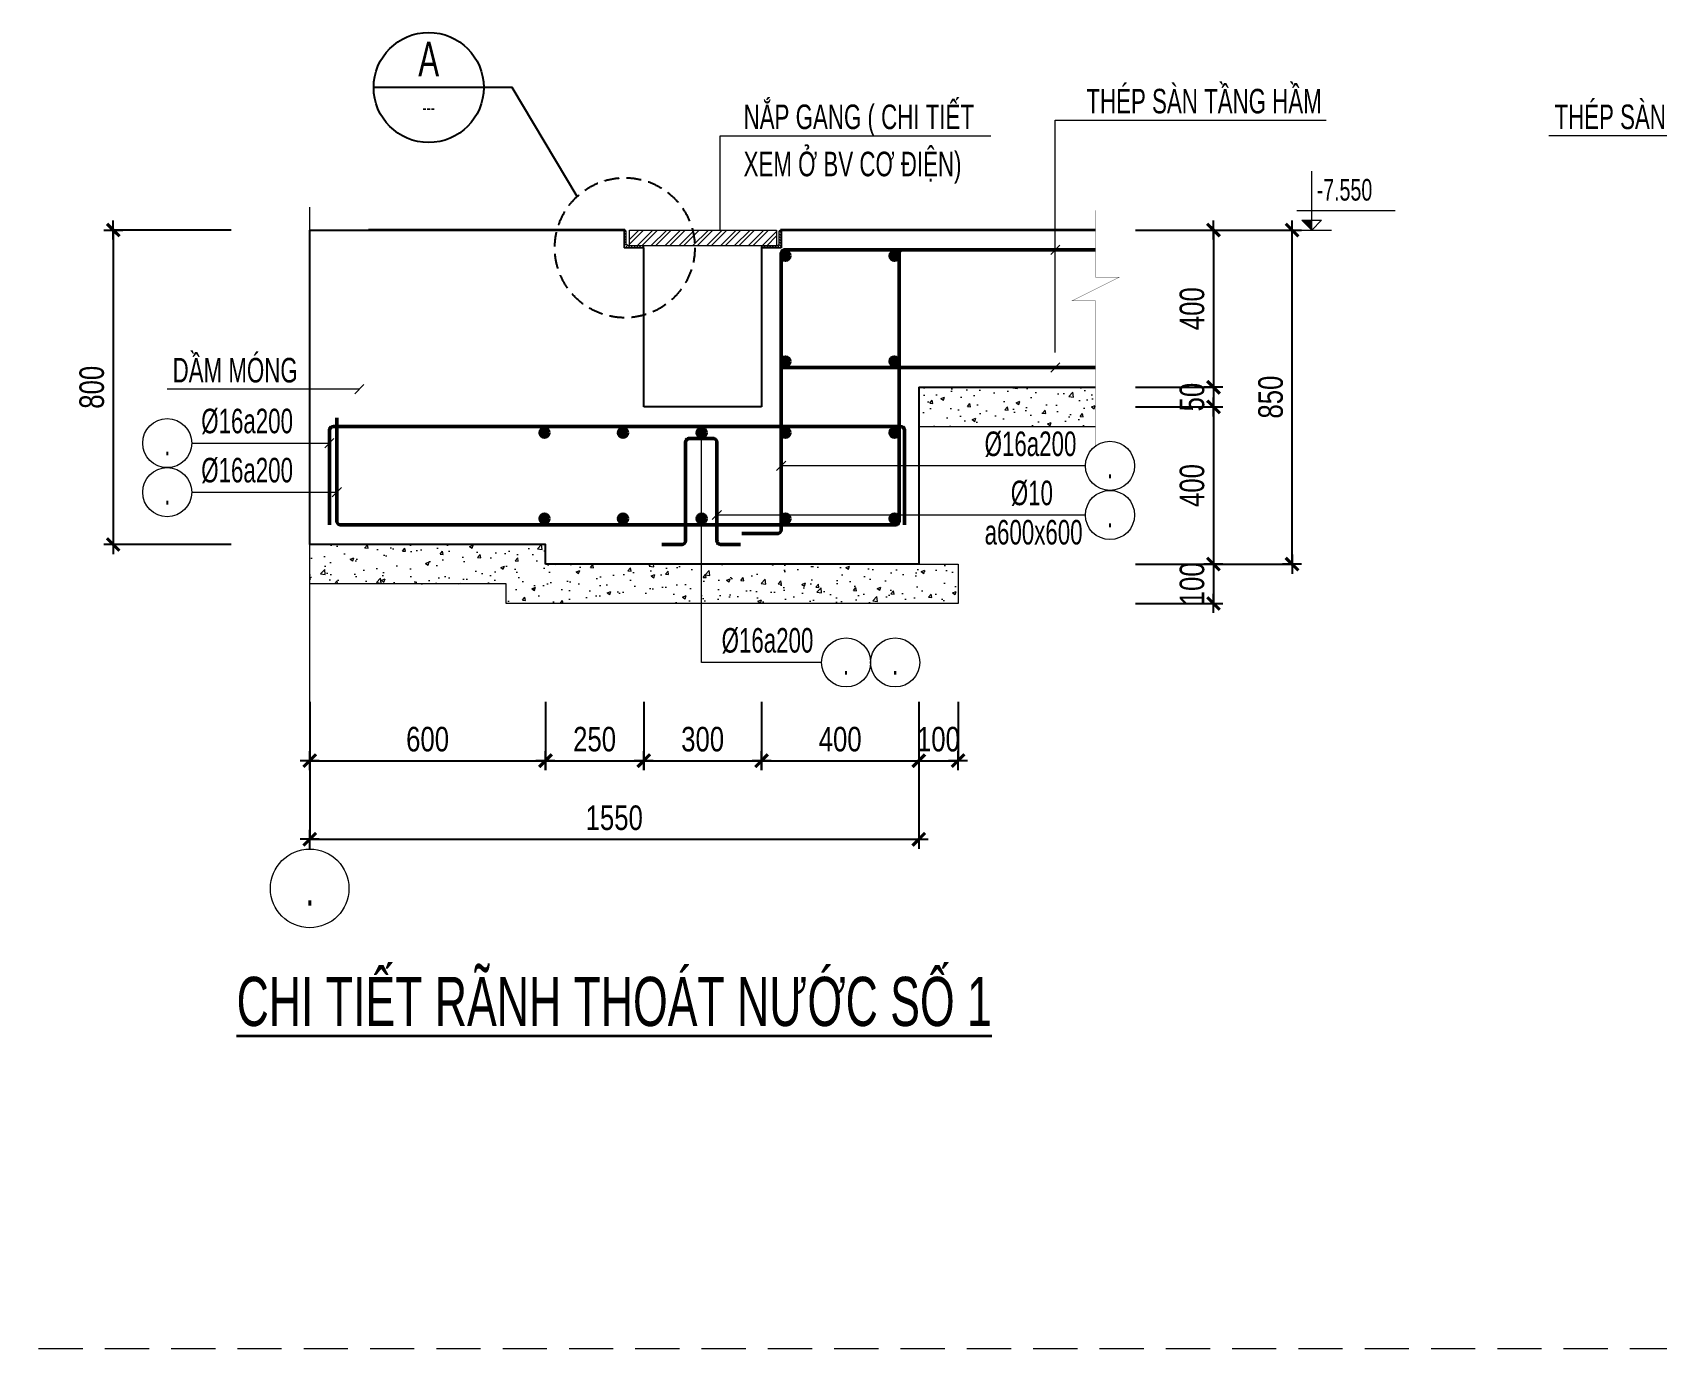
# Model space of a CAD drawing. Header units: millimetres. Extents: x 3482593 to 3503618, y 1118617 to 1133467.
# Drawn here: x 3491840 to 3495973, y 1126042 to 1129391 of the extents above; entities that cross this region are included whole.
import ezdxf
from ezdxf.enums import TextEntityAlignment as Align

# ---------------------------------------------------------------- set-up
doc = ezdxf.new("R2010")
doc.units = ezdxf.units.MM
doc.header["$LTSCALE"] = 150
doc.header["$MEASUREMENT"] = 0
doc.header["$PDMODE"] = 98
doc.linetypes.add('HIDDEN', pattern=[0.375, 0.25, -0.125])
doc.layers.get('DEFPOINTS').update_dxf_attribs({"linetype": 'CONTINUOUS'})
for name, color, linetype in [('004HIDDEN', 252, 'HIDDEN'), ('02.CDC.DIM', 1, 'CONTINUOUS'), ('06.CDC.TEXT', 2, 'CONTINUOUS'), ('CDC.05.STEEL', 4, 'CONTINUOUS'), ('KCS_CHI', 1, 'CONTINUOUS')]:
    doc.layers.add(name, color=color, linetype=linetype)
for name, color, linetype, lineweight in [('CDC_02.DIM', 1, 'CONTINUOUS', 18), ('CDC_03.BORDER', 3, 'CONTINUOUS', 25), ('CDC_04.HIDDEN', 8, 'HIDDEN', 15), ('CDC_05.STEEL', 4, 'CONTINUOUS', 50), ('CDC_06.TEXT', 2, 'CONTINUOUS', 18), ('CDC_09.COLUMN', 4, 'CONTINUOUS', 35), ('CDC_10.HATCH', 251, 'CONTINUOUS', 9), ('CDC_10.HATCH @ 1', 251, 'CONTINUOUS', 9), ('CDC_11.NOTE', 8, 'CONTINUOUS', 18)]:
    doc.layers.add(name, color=color, linetype=linetype, lineweight=lineweight)
doc.styles.add('1', font='arial.ttf', dxfattribs={"width": 0.75})
doc.styles.add('Arial', font='arial.ttf', dxfattribs={"width": 0.75})
doc.styles.add('romans', font='arial.ttf', dxfattribs={"width": 0.65})
doc.dimstyles.new('DX1', dxfattribs={"dimscale": 0.25, "dimtxt": 250, "dimasz": 0.8, "dimexe": 0, "dimexo": 0, "dimgap": 90, "dimtad": 1, "dimdec": 0, "dimzin": 13, "dimdsep": 46, "dimtxsty": '1', "dimblk1": 'CHEO', "dimblk2": 'CHEO', "dimsah": 1, "dimcen": 0, "dimclrd": 256, "dimclre": 256, "dimclrt": 3, "dimadec": 0, "dimazin": 0, "dimtfac": 1, "dimtdec": 0, "dimtix": 1, "dimtmove": 2, "dimatfit": 3, "dimldrblk": 'CHEO', "dimfxl": 1, "dimtolj": 1, "dimtzin": 13, "dimarcsym": 0})

# ---------------------------------------------------------------- blocks, each defined once
blk = doc.blocks.new('CHEO')
at = {"layer": '02.CDC.DIM'}
for points in [[(-121, 0), (121, 0)], [(0, 121), (0, -121)]]:
    blk.add_lwpolyline(points, dxfattribs=at)
at = {"layer": '06.CDC.TEXT', "color": 2, "const_width": 40}
blk.add_lwpolyline([(80, 80), (-80, -81)], dxfattribs=at)
blk = doc.blocks.new('*D16')
at = {"layer": 'CDC_02.DIM', "lineweight": -2, "transparency": 16777216}
for p, q in [((3492545.2, 1127687.9), (3492545.2, 1127537.9)), ((3493145.2, 1127687.9), (3493145.2, 1127537.9)), ((3492545.4, 1127537.9), (3493145, 1127537.9))]:
    blk.add_line(p, q, dxfattribs=at)
at = {"layer": 'DEFPOINTS', "color": 0, "transparency": 16777216}
for p in [(3492545.2, 1127687.9), (3493145.2, 1127687.9), (3493145.2, 1127537.9)]:
    blk.add_point(p, dxfattribs=at)
at = {"layer": 'CDC_02.DIM', "lineweight": -2, "transparency": 16777216, "xscale": 0.2, "yscale": 0.2, "zscale": 0.2, "rotation": 180}
blk.add_blockref('CHEO', (3492545.2, 1127537.9), dxfattribs=at)
at = {"layer": 'CDC_02.DIM', "lineweight": -2, "transparency": 16777216, "xscale": 0.2, "yscale": 0.2, "zscale": 0.2}
blk.add_blockref('CHEO', (3493145.2, 1127537.9), dxfattribs=at)
at = {"layer": 'CDC_02.DIM', "color": 3, "transparency": 16777216, "insert": (3492845.2, 1127592.3), "char_height": 62.5, "attachment_point": 5, "style": '1'}
blk.add_mtext('\\A1;600', dxfattribs=at)
blk = doc.blocks.new('*D17')
at = {"layer": 'CDC_02.DIM', "lineweight": -2, "transparency": 16777216}
for p, q in [((3493145.2, 1127687.9), (3493145.2, 1127537.9)), ((3493395.2, 1127687.9), (3493395.2, 1127537.9)), ((3493145.4, 1127537.9), (3493395, 1127537.9))]:
    blk.add_line(p, q, dxfattribs=at)
at = {"layer": 'DEFPOINTS', "color": 0, "transparency": 16777216}
for p in [(3493145.2, 1127687.9), (3493395.2, 1127687.9), (3493395.2, 1127537.9)]:
    blk.add_point(p, dxfattribs=at)
at = {"layer": 'CDC_02.DIM', "lineweight": -2, "transparency": 16777216, "xscale": 0.2, "yscale": 0.2, "zscale": 0.2, "rotation": 180}
blk.add_blockref('CHEO', (3493145.2, 1127537.9), dxfattribs=at)
at = {"layer": 'CDC_02.DIM', "lineweight": -2, "transparency": 16777216, "xscale": 0.2, "yscale": 0.2, "zscale": 0.2}
blk.add_blockref('CHEO', (3493395.2, 1127537.9), dxfattribs=at)
at = {"layer": 'CDC_02.DIM', "color": 3, "transparency": 16777216, "insert": (3493270.2, 1127592.3), "char_height": 62.5, "attachment_point": 5, "style": '1'}
blk.add_mtext('\\A1;250', dxfattribs=at)
blk = doc.blocks.new('*D18')
at = {"layer": 'CDC_02.DIM', "lineweight": -2, "transparency": 16777216}
for p, q in [((3493395.2, 1127687.9), (3493395.2, 1127537.9)), ((3493695.2, 1127687.9), (3493695.2, 1127537.9)), ((3493395.4, 1127537.9), (3493695, 1127537.9))]:
    blk.add_line(p, q, dxfattribs=at)
at = {"layer": 'DEFPOINTS', "color": 0, "transparency": 16777216}
for p in [(3493395.2, 1127687.9), (3493695.2, 1127687.9), (3493695.2, 1127537.9)]:
    blk.add_point(p, dxfattribs=at)
at = {"layer": 'CDC_02.DIM', "lineweight": -2, "transparency": 16777216, "xscale": 0.2, "yscale": 0.2, "zscale": 0.2, "rotation": 180}
blk.add_blockref('CHEO', (3493395.2, 1127537.9), dxfattribs=at)
at = {"layer": 'CDC_02.DIM', "lineweight": -2, "transparency": 16777216, "xscale": 0.2, "yscale": 0.2, "zscale": 0.2}
blk.add_blockref('CHEO', (3493695.2, 1127537.9), dxfattribs=at)
at = {"layer": 'CDC_02.DIM', "color": 3, "transparency": 16777216, "insert": (3493545.2, 1127592.3), "char_height": 62.5, "attachment_point": 5, "style": '1'}
blk.add_mtext('\\A1;300', dxfattribs=at)
blk = doc.blocks.new('*D19')
at = {"layer": 'CDC_02.DIM', "lineweight": -2, "transparency": 16777216}
for p, q in [((3493695.2, 1127687.9), (3493695.2, 1127537.9)), ((3494095.2, 1127687.9), (3494095.2, 1127537.9)), ((3493695.4, 1127537.9), (3494095, 1127537.9))]:
    blk.add_line(p, q, dxfattribs=at)
at = {"layer": 'DEFPOINTS', "color": 0, "transparency": 16777216}
for p in [(3493695.2, 1127687.9), (3494095.2, 1127687.9), (3494095.2, 1127537.9)]:
    blk.add_point(p, dxfattribs=at)
at = {"layer": 'CDC_02.DIM', "lineweight": -2, "transparency": 16777216, "xscale": 0.2, "yscale": 0.2, "zscale": 0.2, "rotation": 180}
blk.add_blockref('CHEO', (3493695.2, 1127537.9), dxfattribs=at)
at = {"layer": 'CDC_02.DIM', "lineweight": -2, "transparency": 16777216, "xscale": 0.2, "yscale": 0.2, "zscale": 0.2}
blk.add_blockref('CHEO', (3494095.2, 1127537.9), dxfattribs=at)
at = {"layer": 'CDC_02.DIM', "color": 3, "transparency": 16777216, "insert": (3493895.2, 1127592.3), "char_height": 62.5, "attachment_point": 5, "style": '1'}
blk.add_mtext('\\A1;400', dxfattribs=at)
blk = doc.blocks.new('*D20')
at = {"layer": 'CDC_02.DIM', "lineweight": -2, "transparency": 16777216}
for p, q in [((3494095.2, 1127687.9), (3494095.2, 1127537.9)), ((3494195.2, 1127687.9), (3494195.2, 1127537.9)), ((3494095, 1127537.9), (3494094.8, 1127537.9)), ((3494095.2, 1127537.9), (3494195.2, 1127537.9)), ((3494195.4, 1127537.9), (3494195.6, 1127537.9))]:
    blk.add_line(p, q, dxfattribs=at)
at = {"layer": 'DEFPOINTS', "color": 0, "transparency": 16777216}
for p in [(3494095.2, 1127687.9), (3494195.2, 1127687.9), (3494195.2, 1127537.9)]:
    blk.add_point(p, dxfattribs=at)
at = {"layer": 'CDC_02.DIM', "lineweight": -2, "transparency": 16777216, "xscale": 0.2, "yscale": 0.2, "zscale": 0.2}
blk.add_blockref('CHEO', (3494095.2, 1127537.9), dxfattribs=at)
at = {"layer": 'CDC_02.DIM', "lineweight": -2, "transparency": 16777216, "xscale": 0.2, "yscale": 0.2, "zscale": 0.2, "rotation": 180}
blk.add_blockref('CHEO', (3494195.2, 1127537.9), dxfattribs=at)
at = {"layer": 'CDC_02.DIM', "color": 3, "transparency": 16777216, "insert": (3494145.2, 1127592.3), "char_height": 62.5, "attachment_point": 5, "style": '1'}
blk.add_mtext('\\A1;100', dxfattribs=at)
blk = doc.blocks.new('*D21')
at = {"layer": 'CDC_02.DIM', "lineweight": -2, "transparency": 16777216}
for p, q in [((3492545.2, 1127687.9), (3492545.2, 1127337.9)), ((3494095.2, 1127687.9), (3494095.2, 1127337.9)), ((3492545.4, 1127337.9), (3494095, 1127337.9))]:
    blk.add_line(p, q, dxfattribs=at)
at = {"layer": 'DEFPOINTS', "color": 0, "transparency": 16777216}
for p in [(3492545.2, 1127687.9), (3494095.2, 1127687.9), (3494095.2, 1127337.9)]:
    blk.add_point(p, dxfattribs=at)
at = {"layer": 'CDC_02.DIM', "lineweight": -2, "transparency": 16777216, "xscale": 0.2, "yscale": 0.2, "zscale": 0.2, "rotation": 180}
blk.add_blockref('CHEO', (3492545.2, 1127337.9), dxfattribs=at)
at = {"layer": 'CDC_02.DIM', "lineweight": -2, "transparency": 16777216, "xscale": 0.2, "yscale": 0.2, "zscale": 0.2}
blk.add_blockref('CHEO', (3494095.2, 1127337.9), dxfattribs=at)
at = {"layer": 'CDC_02.DIM', "color": 3, "transparency": 16777216, "insert": (3493320.2, 1127392.3), "char_height": 62.5, "attachment_point": 5, "style": '1'}
blk.add_mtext('\\A1;1550', dxfattribs=at)
blk = doc.blocks.new('*D22')
at = {"layer": 'CDC_02.DIM', "lineweight": -2, "transparency": 16777216}
for p, q in [((3494646.5, 1128887.9), (3494845.2, 1128887.9)), ((3494845.2, 1128887.7), (3494845.2, 1128488.1)), ((3494646.5, 1128487.9), (3494845.2, 1128487.9))]:
    blk.add_line(p, q, dxfattribs=at)
at = {"layer": 'DEFPOINTS', "color": 0, "transparency": 16777216}
for p in [(3494646.5, 1128887.9), (3494646.5, 1128487.9), (3494845.2, 1128487.9)]:
    blk.add_point(p, dxfattribs=at)
at = {"layer": 'CDC_02.DIM', "lineweight": -2, "transparency": 16777216, "xscale": 0.2, "yscale": 0.2, "zscale": 0.2}
for p, rotation in [((3494845.2, 1128887.9), 90), ((3494845.2, 1128487.9), 270)]:
    blk.add_blockref('CHEO', p, dxfattribs=dict(at, rotation=rotation))
at = {"layer": 'CDC_02.DIM', "color": 3, "transparency": 16777216, "insert": (3494790.8, 1128687.9), "char_height": 62.5, "attachment_point": 5, "rotation": 90, "style": '1'}
blk.add_mtext('\\A1;400', dxfattribs=at)
blk = doc.blocks.new('*D23')
at = {"layer": 'CDC_02.DIM', "lineweight": -2, "transparency": 16777216}
for p, q in [((3494646.5, 1128487.9), (3494845.2, 1128487.9)), ((3494845.2, 1128488.1), (3494845.2, 1128488.3)), ((3494845.2, 1128487.9), (3494845.2, 1128437.9)), ((3494646.5, 1128437.9), (3494845.2, 1128437.9)), ((3494845.2, 1128437.7), (3494845.2, 1128437.5))]:
    blk.add_line(p, q, dxfattribs=at)
at = {"layer": 'DEFPOINTS', "color": 0, "transparency": 16777216}
for p in [(3494646.5, 1128487.9), (3494646.5, 1128437.9), (3494845.2, 1128437.9)]:
    blk.add_point(p, dxfattribs=at)
at = {"layer": 'CDC_02.DIM', "lineweight": -2, "transparency": 16777216, "xscale": 0.2, "yscale": 0.2, "zscale": 0.2}
for p, rotation in [((3494845.2, 1128487.9), 270), ((3494845.2, 1128437.9), 90)]:
    blk.add_blockref('CHEO', p, dxfattribs=dict(at, rotation=rotation))
at = {"layer": 'CDC_02.DIM', "color": 3, "transparency": 16777216, "insert": (3494790.8, 1128462.9), "char_height": 62.5, "attachment_point": 5, "rotation": 90, "style": '1'}
blk.add_mtext('\\A1;50', dxfattribs=at)
blk = doc.blocks.new('*D24')
at = {"layer": 'CDC_02.DIM', "lineweight": -2, "transparency": 16777216}
for p, q in [((3494646.5, 1128437.9), (3494845.2, 1128437.9)), ((3494845.2, 1128437.7), (3494845.2, 1128038.1)), ((3494646.5, 1128037.9), (3494845.2, 1128037.9))]:
    blk.add_line(p, q, dxfattribs=at)
at = {"layer": 'DEFPOINTS', "color": 0, "transparency": 16777216}
for p in [(3494646.5, 1128437.9), (3494646.5, 1128037.9), (3494845.2, 1128037.9)]:
    blk.add_point(p, dxfattribs=at)
at = {"layer": 'CDC_02.DIM', "lineweight": -2, "transparency": 16777216, "xscale": 0.2, "yscale": 0.2, "zscale": 0.2}
for p, rotation in [((3494845.2, 1128437.9), 90), ((3494845.2, 1128037.9), 270)]:
    blk.add_blockref('CHEO', p, dxfattribs=dict(at, rotation=rotation))
at = {"layer": 'CDC_02.DIM', "color": 3, "transparency": 16777216, "insert": (3494790.8, 1128237.9), "char_height": 62.5, "attachment_point": 5, "rotation": 90, "style": '1'}
blk.add_mtext('\\A1;400', dxfattribs=at)
blk = doc.blocks.new('*D25')
at = {"layer": 'CDC_02.DIM', "lineweight": -2, "transparency": 16777216}
for p, q in [((3494646.5, 1128037.9), (3494845.2, 1128037.9)), ((3494845.2, 1128038.1), (3494845.2, 1128038.3)), ((3494845.2, 1128037.9), (3494845.2, 1127937.9)), ((3494646.5, 1127937.9), (3494845.2, 1127937.9)), ((3494845.2, 1127937.7), (3494845.2, 1127937.5))]:
    blk.add_line(p, q, dxfattribs=at)
at = {"layer": 'DEFPOINTS', "color": 0, "transparency": 16777216}
for p in [(3494646.5, 1128037.9), (3494646.5, 1127937.9), (3494845.2, 1127937.9)]:
    blk.add_point(p, dxfattribs=at)
at = {"layer": 'CDC_02.DIM', "lineweight": -2, "transparency": 16777216, "xscale": 0.2, "yscale": 0.2, "zscale": 0.2}
for p, rotation in [((3494845.2, 1128037.9), 270), ((3494845.2, 1127937.9), 90)]:
    blk.add_blockref('CHEO', p, dxfattribs=dict(at, rotation=rotation))
at = {"layer": 'CDC_02.DIM', "color": 3, "transparency": 16777216, "insert": (3494790.8, 1127987.9), "char_height": 62.5, "attachment_point": 5, "rotation": 90, "style": '1'}
blk.add_mtext('\\A1;100', dxfattribs=at)
blk = doc.blocks.new('A$C160E078A')
at = {"layer": 'CDC_11.NOTE', "ltscale": 3}
blk.add_hatch(color=256, dxfattribs=at).paths.add_polyline_path([(2, 1), (1, 1), (2, 0)])
for p, q in [((2, 0), (2, 6)), ((0.5, 2), (10.5, 2)), ((0, 0), (4, 0)), ((1, 1), (3, 1)), ((2, 0), (1, 1)), ((2, 0), (3, 1))]:
    blk.add_line(p, q, dxfattribs=at)
blk = doc.blocks.new('*D76')
at = {"layer": 'CDC_02.DIM', "lineweight": -2, "ltscale": 3, "transparency": 16777216}
for p, q in [((3492345.2, 1128887.9), (3492045.2, 1128887.9)), ((3492045.2, 1128887.7), (3492045.2, 1128088.1)), ((3492345.2, 1128087.9), (3492045.2, 1128087.9))]:
    blk.add_line(p, q, dxfattribs=at)
at = {"layer": 'DEFPOINTS', "color": 0, "ltscale": 3, "transparency": 16777216}
for p in [(3492345.2, 1128887.9), (3492045.2, 1128087.9), (3492345.2, 1128087.9)]:
    blk.add_point(p, dxfattribs=at)
at = {"layer": 'CDC_02.DIM', "lineweight": -2, "ltscale": 3, "transparency": 16777216, "xscale": 0.2, "yscale": 0.2, "zscale": 0.2}
for p, rotation in [((3492045.2, 1128887.9), 90), ((3492045.2, 1128087.9), 270)]:
    blk.add_blockref('CHEO', p, dxfattribs=dict(at, rotation=rotation))
at = {"layer": 'CDC_02.DIM', "color": 3, "ltscale": 3, "transparency": 16777216, "insert": (3491990.8, 1128487.9), "char_height": 62.5, "attachment_point": 5, "rotation": 90, "style": '1'}
blk.add_mtext('\\A1;800', dxfattribs=at)
blk = doc.blocks.new('*D113')
at = {"layer": 'CDC_02.DIM', "lineweight": -2, "ltscale": 3, "transparency": 16777216}
for p, q in [((3494646.5, 1128887.9), (3495045.2, 1128887.9)), ((3495045.2, 1128038.1), (3495045.2, 1128887.7)), ((3494646.5, 1128037.9), (3495045.2, 1128037.9))]:
    blk.add_line(p, q, dxfattribs=at)
at = {"layer": 'DEFPOINTS', "color": 0, "ltscale": 3, "transparency": 16777216}
for p in [(3494646.5, 1128887.9), (3495045.2, 1128887.9), (3494646.5, 1128037.9)]:
    blk.add_point(p, dxfattribs=at)
at = {"layer": 'CDC_02.DIM', "lineweight": -2, "ltscale": 3, "transparency": 16777216, "xscale": 0.2, "yscale": 0.2, "zscale": 0.2}
for p, rotation in [((3495045.2, 1128887.9), 90), ((3495045.2, 1128037.9), 270)]:
    blk.add_blockref('CHEO', p, dxfattribs=dict(at, rotation=rotation))
at = {"layer": 'CDC_02.DIM', "color": 3, "ltscale": 3, "transparency": 16777216, "insert": (3494990.8, 1128462.9), "char_height": 62.5, "attachment_point": 5, "rotation": 90, "style": '1'}
blk.add_mtext('\\A1;850', dxfattribs=at)

msp = doc.modelspace()

# ---------------------------------------------------------------- hatches: boundary and pattern name
at = {"layer": 'CDC_05.STEEL', "ltscale": 3}
for points in [[(3493744.9, 1128822.3, 1), (3493767.4, 1128822.3, 1)], [(3494022, 1128822.3, 1), (3494044.5, 1128822.3, 1)], [(3493744.9, 1128553.7, 1), (3493767.4, 1128553.7, 1)], [(3494022, 1128553.7, 1), (3494044.5, 1128553.7, 1)], [(3493153.9, 1128372.3, -1), (3493131.4, 1128372.3, -1)], [(3493353.9, 1128372.3, -1), (3493331.4, 1128372.3, -1)], [(3493553.9, 1128372.3, -1), (3493531.4, 1128372.3, -1)], [(3493744.9, 1128372.3, 1), (3493767.4, 1128372.3, 1)], [(3493767.4, 1128372.2, -1), (3493744.9, 1128372.2, -1)], [(3494044.5, 1128372.3, -1), (3494022, 1128372.3, -1)], [(3494022, 1128372.3, 1), (3494044.5, 1128372.3, 1)], [(3493153.9, 1128153.7, -1), (3493131.4, 1128153.7, -1)], [(3493353.9, 1128153.7, -1), (3493331.4, 1128153.7, -1)], [(3493553.9, 1128153.7, -1), (3493531.4, 1128153.7, -1)], [(3493767.4, 1128153.5, -1), (3493744.9, 1128153.5, -1)], [(3494044.5, 1128153.7, -1), (3494022, 1128153.7, -1)]]:
    msp.add_hatch(color=256, dxfattribs=at).paths.add_polyline_path(points)
at = {"layer": 'CDC_10.HATCH', "ltscale": 3}
h = msp.add_hatch(dxfattribs=at)
h.set_pattern_fill('ANSI32', color=256, scale=66.666667, style=0)
h.set_pattern_definition([(45, (3129236.225, 1194732.84), (-17.6776695, 17.6776695), []), (45, (3129248.01, 1194732.84), (-17.6776695, 17.6776695), [])])
h.paths.add_polyline_path([(3493733.2, 1128887.9), (3493359.1, 1128887.9), (3493359.1, 1128847.9), (3493392.2, 1128847.9), (3493733.2, 1128847.9)])
at = {"layer": 'CDC_10.HATCH @ 1', "ltscale": 3}
h = msp.add_hatch(dxfattribs=at)
h.set_pattern_fill('AR-CONC', color=256, scale=13.333333, style=0)
h.set_pattern_definition([(50, (3447944.18, 1134460.78), (95.63469, -8.36695), [10, -110]), (355, (3447944.18, 1134460.78), (-18.50018, 100.29228), [8, -88]), (100.45144, (3447952.15, 1134460.08), (77.13451, 91.92533), [8.4987, -93.48561]), (46.1842, (3447944.18, 1134487.44), (142.29884, -22.06924), [15, -165]), (96.63564, (3447956.04, 1134485.6), (124.6216, 129.8825), [12.74805, -140.2285]), (351.18416, (3447944.18, 1134487.44), (124.6216, 129.8825), [12, -132]), (21, (3447957.516, 1134480.78), (79.58761, -53.68252), [10, -110]), (326, (3447957.52, 1134480.78), (32.44204, 96.68667), [8, -88]), (71.45144, (3447964.15, 1134476.3), (112.02965, 43.00415), [8.4987, -93.48561]), (37.5, (3447944.182, 1134460.776), (1.621314, 44.385847), [0, -86.933333, 0, -89.333333, 0, -88.333333]), (7.5, (3447944.182, 1134460.776), (35.07594, 52.58823), [0, -50.933333, 0, -84.933333, 0, -33.666667]), (327.5, (3447914.45, 1134460.776), (71.176325, -3.007316), [0, -33.33333, 0, -104, 0, -138]), (317.5, (3447901.116, 1134460.776), (77.75816, 13.34733), [0, -43.33333, 0, -69.06667, 0, -98])])
h.paths.add_polyline_path([(3493145.2, 1128037.9), (3493145.2, 1128087.9), (3492545.2, 1128087.9), (3492545.2, 1127987.9), (3493045.2, 1127987.9), (3493045.2, 1127937.9), (3493542.6, 1127937.9), (3493542.6, 1128037.9)])
h.paths.add_polyline_path([(3494195.2, 1128037.9), (3493542.6, 1128037.9), (3493542.6, 1127937.9), (3494195.2, 1127937.9)])
h.paths.add_polyline_path([(3494095.2, 1128387.9), (3494545.2, 1128387.9), (3494545.2, 1128487.9), (3494095.2, 1128487.9)])
at = {"layer": 'CDC_11.NOTE', "ltscale": 3}
h = msp.add_hatch(dxfattribs=at)
h.set_pattern_fill('_USER', color=256, scale=5, angle=45, style=0, pattern_type=0)
h.set_pattern_definition([(45, (4010847.529, 1214413.584), (-3.535533906, 3.535533906), [])])
edge = h.paths.add_edge_path()
edge.add_arc((3493357.2, 1128854.9), 7, 180, 270, ccw=False)
edge.add_line((3493350.2, 1128854.9), (3493350.2, 1128884.9))
edge.add_arc((3493347.2, 1128884.9), 3, 0, 90)
edge.add_line((3493347.2, 1128887.9), (3493345.2, 1128887.9))
edge.add_line((3493345.2, 1128887.9), (3493345.2, 1128842.9))
edge.add_line((3493345.2, 1128842.9), (3493395.2, 1128842.9))
edge.add_line((3493395.2, 1128842.9), (3493395.2, 1128844.9))
edge.add_arc((3493392.2, 1128844.9), 3, 0, 90)
edge.add_line((3493392.2, 1128847.9), (3493357.2, 1128847.9))
h = msp.add_hatch(dxfattribs=at)
h.set_pattern_fill('_USER', color=256, scale=5, angle=45, style=0, pattern_type=0)
h.set_pattern_definition([(135, (2976242.879, 1214418.584), (3.535533906, 3.535533906), [])])
edge = h.paths.add_edge_path()
edge.add_arc((3493733.2, 1128854.9), 7, 270, 360)
edge.add_line((3493740.2, 1128854.9), (3493740.2, 1128884.9))
edge.add_arc((3493743.2, 1128884.9), 3, 90, 180, ccw=False)
edge.add_line((3493743.2, 1128887.9), (3493745.2, 1128887.9))
edge.add_line((3493745.2, 1128887.9), (3493745.2, 1128842.9))
edge.add_line((3493745.2, 1128842.9), (3493695.2, 1128842.9))
edge.add_line((3493695.2, 1128842.9), (3493695.2, 1128844.9))
edge.add_arc((3493698.2, 1128844.9), 3, 90, 180, ccw=False)
edge.add_line((3493698.2, 1128847.9), (3493733.2, 1128847.9))

# ---------------------------------------------------------------- linework, layer by layer
at = {"layer": '004HIDDEN'}
msp.add_circle((3493347.1, 1128842.9), 178.1, dxfattribs=at)
at = {"layer": 'CDC.05.STEEL', "ltscale": 3}
msp.add_circle((3492848, 1129250.6), 140, dxfattribs=at)
at = {"layer": 'CDC_03.BORDER', "lineweight": 35}
for p, q in [((3493347.2, 1128887.9), (3492695.2, 1128887.9)), ((3494545.2, 1128887.9), (3493743.2, 1128887.9))]:
    msp.add_line(p, q, dxfattribs=at)
at = {"layer": 'CDC_03.BORDER'}
for p, q in [((3493745.2, 1128887.9), (3493745.2, 1128842.9)), ((3493395.2, 1128437.9), (3493395.2, 1128842.9)), ((3493695.2, 1128842.9), (3493695.2, 1128437.9)), ((3494095.2, 1128487.9), (3494095.2, 1128037.9)), ((3494095.2, 1128487.9), (3494545.2, 1128487.9)), ((3493695.2, 1128437.9), (3493395.2, 1128437.9)), ((3494095.2, 1128037.9), (3493145.2, 1128037.9))]:
    msp.add_line(p, q, dxfattribs=at)
at = {"layer": 'CDC_03.BORDER', "ltscale": 3}
msp.add_lwpolyline([(3493145.2, 1128037.9), (3493145.2, 1128087.9), (3492545.2, 1128087.9), (3492545.2, 1128887.9), (3493145.2, 1128887.9)], dxfattribs=at)
at = {"layer": 'CDC_04.HIDDEN', "linetype": 'HIDDEN', "ltscale": 3}
msp.add_line((3483417.6, 1126042.4), (3501317.6, 1126042.4), dxfattribs=at)
at = {"layer": 'CDC_05.STEEL', "ltscale": 3}
msp.add_line((3494545.2, 1128537.9), (3493745.2, 1128537.9), dxfattribs=at)
for points in [[(3494545.2, 1128837.9), (3494055.2, 1128837.9, 0.414214), (3494045.2, 1128827.9), (3494045.2, 1128147.9, -0.414214), (3494035.2, 1128137.9), (3492624, 1128137.9, -0.414214), (3492614, 1128147.9), (3492614, 1128410.5)], [(3493441.6, 1128087.9), (3493491.6, 1128087.9, 0.414214), (3493501.6, 1128097.9), (3493501.6, 1128347.9, -0.414214), (3493511.6, 1128357.9), (3493571.6, 1128357.9, -0.414214), (3493581.6, 1128347.9), (3493581.6, 1128097.9, 0.414214), (3493591.6, 1128087.9), (3493641.6, 1128087.9)]]:
    msp.add_lwpolyline(points, format="xyb", dxfattribs=at)
at = {"layer": 'CDC_05.STEEL', "ltscale": 2}
for points in [[(3494545.2, 1128837.9), (3493755.2, 1128837.9, 0.414214), (3493745.2, 1128827.9), (3493745.2, 1128125.7, -0.414214), (3493735.2, 1128115.7), (3493645.2, 1128115.7)], [(3494059.3, 1128137.9), (3494059.3, 1128377.9, 0.414214), (3494049.3, 1128387.9), (3492605.2, 1128387.9, 0.414214), (3492595.2, 1128377.9), (3492595.2, 1128137.9)]]:
    msp.add_lwpolyline(points, format="xyb", dxfattribs=at)
at = {"layer": 'CDC_05.STEEL', "ltscale": 3}
for centre in [(3493756.1, 1128822.3), (3494033.2, 1128822.3), (3493756.1, 1128553.7), (3494033.2, 1128553.7), (3493142.6, 1128372.3), (3493342.6, 1128372.3), (3493542.6, 1128372.3), (3493756.1, 1128372.3), (3493756.1, 1128372.2), (3494033.2, 1128372.3), (3494033.2, 1128372.3), (3493142.6, 1128153.7), (3493342.6, 1128153.7), (3493542.6, 1128153.7), (3493756.1, 1128153.5), (3494033.2, 1128153.7)]:
    msp.add_circle(centre, 11.2, dxfattribs=at)
at = {"layer": 'CDC_11.NOTE', "ltscale": 5}
msp.add_line((3492545.2, 1127687.9), (3492545.2, 1128946.2), dxfattribs=at)
at = {"layer": 'CDC_11.NOTE', "ltscale": 3}
for p, q in [((3494454.4, 1128849.7), (3494430.9, 1128826.1)), ((3494454.4, 1128549.7), (3494430.9, 1128526.1)), ((3492683.3, 1128495), (3492659.8, 1128471.5)), ((3494095.2, 1128387.9), (3494545.2, 1128387.9)), ((3492607, 1128357.7), (3492583.4, 1128334.1)), ((3493757, 1128299.7), (3493733.4, 1128276.1)), ((3492625.8, 1128232.7), (3492602.2, 1128209.1)), ((3493593.3, 1128174.7), (3493569.8, 1128151.1)), ((3492545.2, 1127887.9), (3492545.2, 1128087.9)), ((3494095.2, 1128037.9), (3494195.2, 1128037.9)), ((3494195.2, 1128037.9), (3494195.2, 1127937.9))]:
    msp.add_line(p, q, dxfattribs=at)
for points in [[(3494442.6, 1128576.2), (3494442.6, 1129167.8), (3495131.6, 1129167.8)], [(3493589.4, 1128887.9), (3493589.4, 1129127.8), (3494278.4, 1129127.8)], [(3496387.9, 1128536.2), (3496387.9, 1129127.8), (3495699, 1129127.8)], [(3493395.2, 1128842.9), (3493345.2, 1128842.9), (3493345.2, 1128887.9)], [(3493695.2, 1128842.9), (3493745.2, 1128842.9), (3493745.2, 1128887.9)], [(3492671.6, 1128483.3), (3492671.6, 1128483.3), (3492182.6, 1128483.3)], [(3492245.2, 1128345.9), (3492595.2, 1128345.9), (3492595.2, 1128345.9)], [(3493847.7, 1127787.9), (3493542.6, 1127787.9), (3493542.6, 1128372.3)], [(3494519.3, 1128287.9), (3493745.2, 1128287.9), (3493745.2, 1128287.9)], [(3492245.2, 1128220.9), (3492614, 1128220.9), (3492614, 1128220.9)], [(3494519.3, 1128162.9), (3493581.6, 1128162.9), (3493581.6, 1128162.9)], [(3494195.2, 1127937.9), (3493045.2, 1127937.9), (3493045.2, 1127987.9), (3492545.2, 1127987.9)]]:
    msp.add_lwpolyline(points, dxfattribs=at)
at = {"layer": 'CDC_11.NOTE', "ltscale": 3, "const_width": 1}
msp.add_lwpolyline([(3494545.2, 1128337.9), (3494545.2, 1128707.9), (3494485.2, 1128707.9), (3494605.2, 1128767.9), (3494545.2, 1128767.9), (3494545.2, 1128937.9)], dxfattribs=at)
at = {"layer": 'CDC_11.NOTE', "ltscale": 3}
for points in [[(3493347.2, 1128887.9), (3493345.2, 1128887.9), (3493345.2, 1128842.9), (3493395.2, 1128842.9), (3493395.2, 1128844.9, 0.414214), (3493392.2, 1128847.9), (3493357.2, 1128847.9, -0.414214), (3493350.2, 1128854.9), (3493350.2, 1128884.9, 0.414214)], [(3493743.2, 1128887.9), (3493745.2, 1128887.9), (3493745.2, 1128842.9), (3493695.2, 1128842.9), (3493695.2, 1128844.9, -0.414214), (3493698.2, 1128847.9), (3493733.2, 1128847.9, 0.414214), (3493740.2, 1128854.9), (3493740.2, 1128884.9, -0.414214)]]:
    msp.add_lwpolyline(points, format="xyb", close=True, dxfattribs=at)
msp.add_lwpolyline([(3493359.1, 1128887.9), (3493733.2, 1128887.9), (3493733.2, 1128847.9), (3493359.1, 1128847.9)], close=True, dxfattribs=at)
for centre, radius in [((3492182.7, 1128345.9), 62.5), ((3494581.8, 1128287.9), 62.5), ((3492182.7, 1128220.9), 62.5), ((3494581.8, 1128162.9), 62.5), ((3493910.2, 1127787.9), 62.5), ((3494035.2, 1127787.9), 62.5), ((3492545.2, 1127212.9), 100)]:
    msp.add_circle(centre, radius, dxfattribs=at)
at = {"layer": 'KCS_CHI', "ltscale": 3}
msp.add_lwpolyline([(3493225.5, 1128973), (3493060.8, 1129250.6), (3492708, 1129250.6)], dxfattribs=at)

# ---------------------------------------------------------------- block references
at = {"layer": 'CDC_11.NOTE', "ltscale": 3, "xscale": 25, "yscale": 25, "zscale": 25}
msp.add_blockref('A$C160E078A', (3495045.2, 1128887.9), dxfattribs=at)

# ---------------------------------------------------------------- texts
at = {"layer": 'CDC.05.STEEL', "ltscale": 3, "width": 0.65}
for s, height, style, p in [('A', 87.5, 'Arial', (3492848, 1129323.1)), ('---', 35, 'romans', (3492848, 1129199.5))]:
    msp.add_text(s, height=height, dxfattribs=dict(at, style=style)).set_placement(p, align=Align.MIDDLE_CENTER)
at = {"layer": 'CDC_06.TEXT', "ltscale": 3, "style": 'Arial', "width": 0.65}
for s, height, p in [('THÉP SÀN TẦNG HẦM', 62.5, (3494521.7, 1129184.7)), ('NẮP GANG ( CHI TIẾT', 62.5, (3493649.4, 1129144.7)), ('THÉP SÀN TẦNG HẦM', 62.5, (3495712.8, 1129144.7)), ('XEM Ở BV CƠ ĐIỆN) ', 62.5, (3493649.4, 1129024.8)), ('-7.550', 55, (3495107.7, 1128962.9)), ('DẦM MÓNG', 62.5, (3492196.3, 1128500.2)), ('%%C16a200', 62.5, (3492269.2, 1128370.9)), ('%%C16a200', 62.5, (3494262.8, 1128312.9)), ('%%C16a200', 62.5, (3492269.2, 1128245.9)), ('%%C10', 62.5, (3494329.4, 1128187.9)), ('a600x600', 62.5, (3494262.8, 1128087.9)), ('%%C16a200', 62.5, (3493593.5, 1127812.9))]:
    msp.add_text(s, height=height, dxfattribs=at).set_placement(p)
for height, p in [(62.5, (3492182.7, 1128345.9)), (62.5, (3494581.6, 1128287.9)), (62.5, (3492182.7, 1128220.9)), (62.5, (3494581.6, 1128162.9)), (62.5, (3493910, 1127787.9)), (62.5, (3494035, 1127787.9)), (87.5, (3492545.2, 1127212.9))]:
    msp.add_text('.', height=height, dxfattribs=at).set_placement(p, align=Align.MIDDLE_CENTER)
at = {"layer": 'CDC_09.COLUMN', "ltscale": 3, "style": 'Arial', "width": 0.65}
msp.add_text('%%UCHI TIẾT RÃNH THOÁT NƯỚC SỐ 1', height=125, dxfattribs=at).set_placement((3493320.2, 1126862.9), align=Align.CENTER)

# ---------------------------------------------------------------- dimensions: what is measured, and where the dimension line sits
at = {"layer": 'CDC_02.DIM', "ltscale": 3}
for base, p1, p2, picture, middle in [((3492045.2, 1128087.9), (3492345.2, 1128887.9), (3492345.2, 1128087.9), '*D76', (3491990.8, 1128487.9)), ((3495045.2, 1128887.9), (3494646.5, 1128037.9), (3494646.5, 1128887.9), '*D113', (3494990.8, 1128462.9))]:
    dim = msp.add_linear_dim(base=base, p1=p1, p2=p2, angle=90, dimstyle='DX1', dxfattribs=at)
    dim.commit()
    dim.dimension.update_dxf_attribs({"geometry": picture, "text_midpoint": middle})
at = {"layer": 'CDC_02.DIM'}
for base, p1, p2, picture, middle in [((3494845.2, 1128487.9), (3494646.5, 1128887.9), (3494646.5, 1128487.9), '*D22', (3494790.8, 1128687.9)), ((3494845.2, 1128437.9), (3494646.5, 1128487.9), (3494646.5, 1128437.9), '*D23', (3494790.8, 1128462.9)), ((3494845.2, 1128037.9), (3494646.5, 1128437.9), (3494646.5, 1128037.9), '*D24', (3494790.8, 1128237.9)), ((3494845.2, 1127937.9), (3494646.5, 1128037.9), (3494646.5, 1127937.9), '*D25', (3494790.8, 1127987.9))]:
    dim = msp.add_linear_dim(base=base, p1=p1, p2=p2, angle=90, dimstyle='DX1', dxfattribs=at)
    dim.commit()
    dim.dimension.update_dxf_attribs({"geometry": picture, "text_midpoint": middle})
for base, p1, p2, picture, middle in [((3493145.2, 1127537.9), (3492545.2, 1127687.9), (3493145.2, 1127687.9), '*D16', (3492845.2, 1127592.3)), ((3494095.2, 1127337.9), (3492545.2, 1127687.9), (3494095.2, 1127687.9), '*D21', (3493320.2, 1127392.3)), ((3493395.2, 1127537.9), (3493145.2, 1127687.9), (3493395.2, 1127687.9), '*D17', (3493270.2, 1127592.3)), ((3493695.2, 1127537.9), (3493395.2, 1127687.9), (3493695.2, 1127687.9), '*D18', (3493545.2, 1127592.3)), ((3494095.2, 1127537.9), (3493695.2, 1127687.9), (3494095.2, 1127687.9), '*D19', (3493895.2, 1127592.3)), ((3494195.2, 1127537.9), (3494095.2, 1127687.9), (3494195.2, 1127687.9), '*D20', (3494145.2, 1127592.3))]:
    dim = msp.add_linear_dim(base=base, p1=p1, p2=p2, dimstyle='DX1', dxfattribs=at)
    dim.commit()
    dim.dimension.update_dxf_attribs({"geometry": picture, "text_midpoint": middle})

doc.saveas('drawing.dxf')
